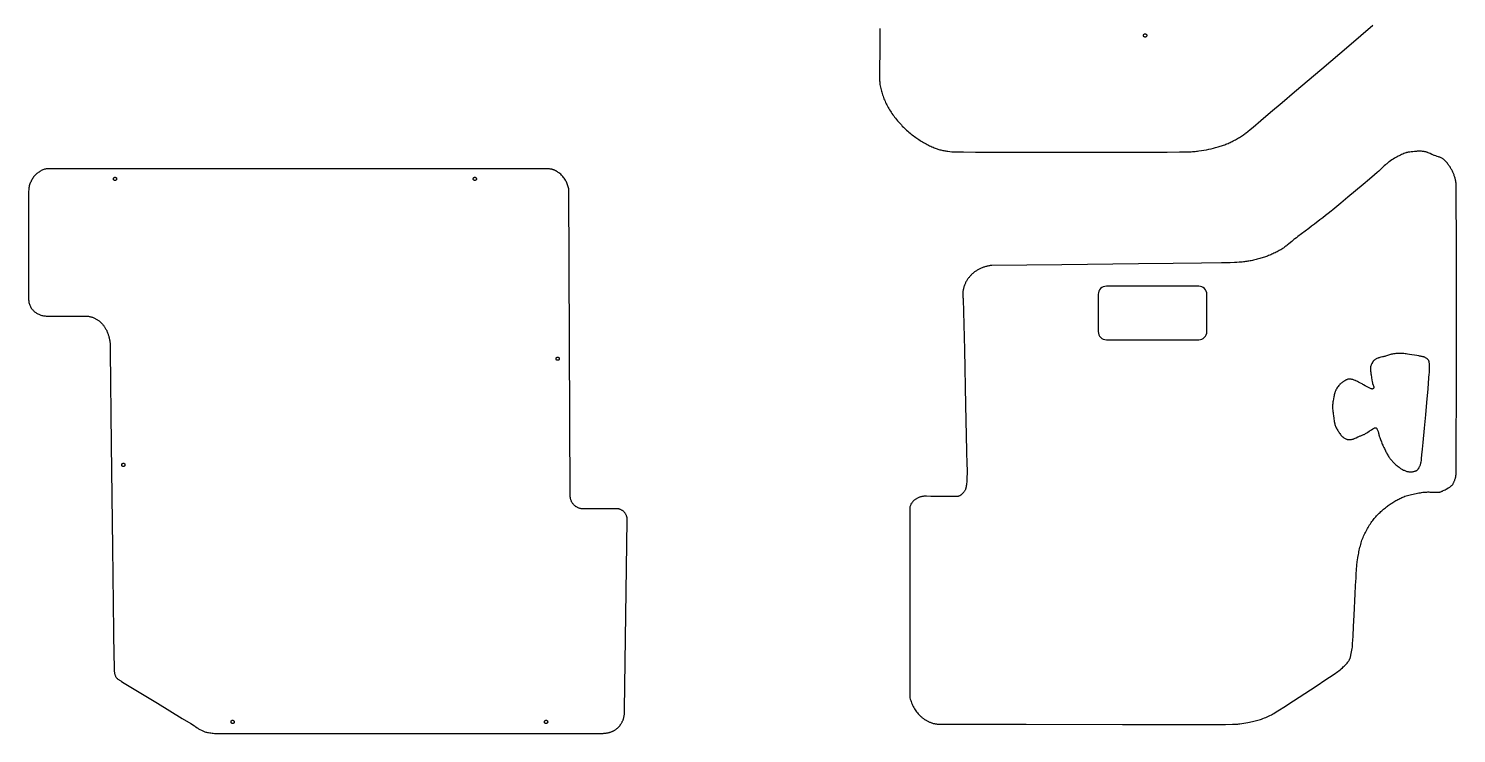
# Model space of a CAD drawing. Extents: x 346 to 6958, y 181 to 6446.
# Drawn here: x 2608 to 4362, y 181 to 1046 of the extents above; entities that cross this region are included whole.
import ezdxf

# ---------------------------------------------------------------- set-up
doc = ezdxf.new("R2010")
doc.units = 0
doc.layers.add('Default Layer', color=1, linetype='CONTINUOUS')

msp = doc.modelspace()

# ---------------------------------------------------------------- linework, layer by layer
at = {"layer": 'Default Layer'}
msp.add_lwpolyline([(3653.7, 1046.1), (3653.7, 1037), (3653.7, 1033.2), (3653.7, 1029.1), (3653.5, 1020.6), (3653.4, 1011.7), (3653.2, 1003), (3653.1, 998.9), (3653.1, 994.9), (3653.1, 991.1), (3653.1, 987.6), (3653.2, 984.5), (3653.3, 983), (3653.3, 981.7), (3653.4, 980.4), (3653.5, 979.3), (3653.6, 978.3), (3653.7, 977.4), (3654, 975.8), (3654.3, 974.1), (3654.7, 972.5), (3655.1, 970.9), (3655.5, 969.3), (3656, 967.7), (3656.4, 966.1), (3657, 964.5), (3657.5, 962.9), (3658.1, 961.4), (3658.7, 959.8), (3659.3, 958.3), (3660, 956.7), (3660.7, 955.2), (3661.4, 953.7), (3662.1, 952.2), (3662.9, 950.7), (3663.7, 949.2), (3664.6, 947.7), (3665.5, 946.2), (3666.5, 944.7), (3667.5, 943.2), (3668.5, 941.7), (3669.6, 940.2), (3670.7, 938.7), (3671.8, 937.2), (3672.9, 935.8), (3674.1, 934.4), (3675.2, 932.9), (3676.4, 931.6), (3677.6, 930.2), (3678.8, 928.9), (3680, 927.6), (3681.2, 926.3), (3682.5, 925), (3683.8, 923.7), (3685.2, 922.5), (3686.5, 921.2), (3687.9, 920), (3689.3, 918.8), (3690.7, 917.7), (3692.1, 916.5), (3693.5, 915.4), (3694.9, 914.4), (3696.2, 913.3), (3697.6, 912.3), (3698.9, 911.4), (3700.3, 910.5), (3701.6, 909.6), (3703, 908.7), (3704.4, 907.8), (3705.8, 907), (3707.3, 906.1), (3708.8, 905.3), (3710.3, 904.5), (3711.7, 903.7), (3713.2, 902.9), (3714.7, 902.2), (3716.1, 901.5), (3717.5, 900.9), (3718.9, 900.3), (3720.2, 899.7), (3721.4, 899.2), (3722.6, 898.8), (3723.8, 898.4), (3725, 898), (3726.2, 897.6), (3727.4, 897.3), (3728.6, 897), (3729.8, 896.7), (3731, 896.4), (3732.2, 896.2), (3733.4, 895.9), (3734.6, 895.7), (3735.8, 895.5), (3737.1, 895.3), (3739.5, 895), (3742, 894.7), (3742.5, 894.7), (3743.4, 894.7), (3746.3, 894.6), (3750.6, 894.6), (3756.2, 894.5), (3770.9, 894.4), (3789.6, 894.4), (3811.5, 894.3), (3835.8, 894.3), (3861.7, 894.3), (3888.4, 894.2), (3915.2, 894.3), (3941.2, 894.3), (3965.6, 894.3), (3987.6, 894.4), (4006.5, 894.4), (4021.4, 894.5), (4027.1, 894.6), (4031.5, 894.6), (4034.5, 894.7), (4035.5, 894.7), (4036.1, 894.7), (4037.6, 894.9), (4039.2, 895), (4040.7, 895.2), (4042.3, 895.3), (4043.8, 895.5), (4045.4, 895.7), (4048.5, 896.2), (4051.5, 896.7), (4054.6, 897.3), (4057.5, 897.9), (4060.4, 898.5), (4063.2, 899.2), (4066, 899.9), (4068.9, 900.7), (4070.3, 901.1), (4071.6, 901.5), (4073, 902), (4074.4, 902.4), (4075.8, 902.9), (4077.2, 903.4), (4078.5, 903.9), (4079.9, 904.5), (4081.2, 905), (4082.5, 905.6), (4083.8, 906.2), (4085.1, 906.8), (4086.4, 907.4), (4087.7, 908.1), (4089, 908.8), (4090.2, 909.5), (4091.5, 910.2), (4092.7, 910.9), (4093.9, 911.7), (4095.2, 912.4), (4096.4, 913.2), (4097.6, 914), (4100, 915.6), (4102.3, 917.2), (4102.8, 917.6), (4103.4, 918.1), (4105.4, 919.7), (4108.3, 922.1), (4112, 925.1), (4121.5, 933.1), (4133.5, 943.3), (4147.5, 955.1), (4162.9, 968.2), (4196.3, 996.5), (4229.7, 1024.9), (4259.1, 1050)], dxfattribs=at)
for points in [[(3977.4, 1037.5), (3977.4, 1037.7), (3977.4, 1037.9), (3977.5, 1038.1), (3977.5, 1038.2), (3977.6, 1038.4), (3977.7, 1038.6), (3977.8, 1038.7), (3978, 1038.9), (3978.1, 1039), (3978.3, 1039.1), (3978.4, 1039.2), (3978.6, 1039.3), (3978.8, 1039.4), (3979, 1039.4), (3979.2, 1039.4), (3979.4, 1039.5), (3979.6, 1039.4), (3979.8, 1039.4), (3980, 1039.4), (3980.2, 1039.3), (3980.3, 1039.2), (3980.5, 1039.1), (3980.7, 1039), (3980.8, 1038.9), (3980.9, 1038.7), (3981, 1038.6), (3981.1, 1038.4), (3981.2, 1038.2), (3981.3, 1038.1), (3981.3, 1037.9), (3981.4, 1037.7), (3981.4, 1037.5), (3981.4, 1037.3), (3981.3, 1037.1), (3981.3, 1036.9), (3981.2, 1036.7), (3981.1, 1036.5), (3981, 1036.3), (3980.9, 1036.2), (3980.8, 1036), (3980.7, 1035.9), (3980.5, 1035.8), (3980.3, 1035.7), (3980.2, 1035.6), (3980, 1035.5), (3979.8, 1035.5), (3979.6, 1035.5), (3979.4, 1035.5), (3979.2, 1035.5), (3979, 1035.5), (3978.8, 1035.5), (3978.6, 1035.6), (3978.4, 1035.7), (3978.3, 1035.8), (3978.1, 1035.9), (3978, 1036), (3977.8, 1036.2), (3977.7, 1036.3), (3977.6, 1036.5), (3977.5, 1036.7), (3977.5, 1036.9), (3977.4, 1037.1), (3977.4, 1037.3), (3977.4, 1037.5)], [(3690.6, 459.2), (3690.6, 224.5), (3691, 222.9), (3691.5, 221.4), (3692, 219.9), (3692.6, 218.4), (3693.2, 216.9), (3693.9, 215.5), (3694.6, 214), (3695.3, 212.6), (3696.1, 211.3), (3697, 209.9), (3697.9, 208.6), (3698.8, 207.3), (3699.8, 206.1), (3700.8, 204.9), (3701.9, 203.8), (3703, 202.6), (3703.5, 202.1), (3704.1, 201.6), (3704.7, 201.1), (3705.3, 200.6), (3705.9, 200.1), (3706.5, 199.6), (3707.2, 199.1), (3707.8, 198.7), (3708.4, 198.2), (3709.1, 197.8), (3709.7, 197.4), (3710.4, 197), (3711.1, 196.6), (3711.8, 196.2), (3712.5, 195.9), (3713.2, 195.5), (3713.9, 195.2), (3714.6, 194.9), (3715.4, 194.6), (3716.1, 194.3), (3716.9, 194), (3717.6, 193.8), (3718.4, 193.5), (3719.1, 193.3), (3719.9, 193.1), (3720.7, 192.9), (3721.5, 192.8), (3722.3, 192.6), (3723.1, 192.5), (3723.9, 192.4), (3724.8, 192.3), (3725.6, 192.2), (3725.6, 192.2), (3776, 192.2), (3833.1, 192.1), (3951.4, 192), (4004.5, 192), (4048.1, 192), (4065, 192), (4078.1, 192), (4086.8, 192.1), (4089.4, 192.1), (4090.6, 192.2), (4091.8, 192.3), (4093.1, 192.4), (4094.3, 192.6), (4095.6, 192.7), (4098.2, 193.1), (4100.7, 193.5), (4103.2, 193.9), (4105.5, 194.3), (4107.6, 194.8), (4109.4, 195.1), (4111.1, 195.5), (4112.7, 195.9), (4114.4, 196.3), (4116, 196.7), (4117.7, 197.1), (4119.3, 197.6), (4120.9, 198.1), (4122.5, 198.6), (4124.1, 199.2), (4125.8, 199.9), (4127.5, 200.5), (4129.2, 201.3), (4131, 202), (4132.7, 202.8), (4134.4, 203.7), (4136, 204.5), (4136.6, 204.9), (4137.6, 205.4), (4140.5, 207.3), (4144.5, 209.9), (4149.6, 213.1), (4161.8, 221.1), (4175.6, 230), (4189.3, 239), (4201.4, 247), (4210.3, 252.9), (4213.2, 254.8), (4214.6, 255.8), (4216, 256.8), (4217.4, 257.9), (4218.8, 259.1), (4220.2, 260.2), (4221.6, 261.4), (4222.8, 262.5), (4223.9, 263.5), (4224.4, 264), (4224.9, 264.5), (4225.7, 265.4), (4226.6, 266.3), (4227.4, 267.2), (4228.2, 268.2), (4228.9, 269.2), (4229.3, 269.7), (4229.6, 270.2), (4229.9, 270.8), (4230.2, 271.3), (4230.5, 271.9), (4230.8, 272.4), (4231, 273), (4231.3, 273.7), (4231.5, 274.5), (4231.7, 275.3), (4232, 276.1), (4232.2, 277), (4232.6, 278.9), (4233, 281), (4233.3, 283), (4233.6, 285), (4233.9, 286.9), (4234, 287.5), (4234, 288.5), (4234.2, 291.4), (4234.5, 295.4), (4234.8, 300.4), (4235.4, 312.3), (4236.1, 325.9), (4237.4, 352.1), (4237.9, 362), (4238.2, 367.7), (4238.4, 371), (4238.6, 374.2), (4238.7, 377.4), (4238.9, 380.7), (4239.1, 383.9), (4239.2, 385.5), (4239.4, 387.2), (4239.5, 388.8), (4239.7, 390.4), (4239.9, 392), (4240.2, 393.6), (4240.7, 396.9), (4241.3, 400.4), (4241.7, 402.1), (4242, 403.9), (4242.4, 405.7), (4242.8, 407.5), (4243.2, 409.3), (4243.7, 411.1), (4244.1, 412.9), (4244.6, 414.7), (4245.2, 416.4), (4245.7, 418.1), (4246.3, 419.7), (4247, 421.3), (4247.6, 422.9), (4248.3, 424.5), (4249.1, 426.1), (4249.9, 427.6), (4250.7, 429.2), (4251.5, 430.8), (4252.4, 432.3), (4253.3, 433.8), (4254.2, 435.3), (4255.1, 436.8), (4256, 438.2), (4257, 439.6), (4257.9, 440.9), (4258.9, 442.2), (4259.8, 443.5), (4260.7, 444.6), (4261.7, 445.8), (4262.6, 446.9), (4263.6, 448), (4264.7, 449.1), (4265.7, 450.1), (4266.8, 451.2), (4267.9, 452.2), (4269, 453.2), (4270.1, 454.2), (4271.2, 455.2), (4272.3, 456.1), (4273.5, 457), (4274.6, 457.9), (4275.7, 458.8), (4276.9, 459.7), (4278, 460.5), (4280.2, 462.1), (4281.4, 462.9), (4282.5, 463.7), (4283.7, 464.4), (4284.8, 465.2), (4286, 465.9), (4287.2, 466.6), (4288.4, 467.3), (4289.6, 468), (4290.8, 468.6), (4292.1, 469.2), (4293.3, 469.8), (4294.6, 470.4), (4295.8, 470.9), (4297.1, 471.4), (4298.5, 471.9), (4299.9, 472.4), (4301.5, 472.9), (4303.2, 473.3), (4305, 473.8), (4306.7, 474.2), (4308.6, 474.6), (4310.4, 475), (4312.2, 475.4), (4314, 475.7), (4315.7, 476), (4317.4, 476.3), (4319, 476.6), (4320.5, 476.8), (4321.8, 477), (4323, 477.1), (4324.1, 477.2), (4325.3, 477.2), (4326.5, 477.3), (4327.8, 477.3), (4329, 477.2), (4330.3, 477.2), (4332.8, 477.1), (4335.2, 477), (4336.3, 476.9), (4337.4, 476.9), (4338.3, 476.9), (4339.2, 476.9), (4340, 477), (4340.4, 477), (4340.7, 477.1), (4341.3, 477.2), (4341.9, 477.4), (4342.5, 477.6), (4343.2, 477.8), (4343.8, 478.1), (4344.4, 478.3), (4345.6, 478.9), (4346.7, 479.4), (4347.9, 480), (4348.9, 480.6), (4349.9, 481.2), (4351.7, 482.2), (4352.7, 482.8), (4353.6, 483.3), (4354, 483.6), (4354.5, 484), (4354.9, 484.3), (4355.3, 484.6), (4355.7, 485), (4356.1, 485.3), (4356.5, 485.7), (4356.8, 486.1), (4357.1, 486.6), (4357.5, 487.1), (4357.8, 487.7), (4358.1, 488.3), (4358.4, 488.9), (4358.7, 489.6), (4359, 490.3), (4359.3, 491), (4359.6, 491.8), (4359.9, 492.5), (4360.1, 493.3), (4360.4, 494.1), (4360.6, 494.9), (4360.8, 495.6), (4361, 496.4), (4361.1, 497.1), (4361.1, 497.5), (4361.2, 498.5), (4361.2, 501.7), (4361.3, 506.8), (4361.3, 513.5), (4361.5, 531.4), (4361.5, 554.4), (4361.6, 581.4), (4361.7, 611.6), (4361.7, 643.8), (4361.7, 677), (4361.7, 710.2), (4361.7, 742.4), (4361.6, 772.6), (4361.6, 799.8), (4361.5, 822.9), (4361.4, 841), (4361.3, 847.8), (4361.3, 852.9), (4361.2, 856.3), (4361.1, 857.3), (4361.1, 857.8), (4360.9, 858.7), (4360.7, 859.7), (4360.5, 860.7), (4360.3, 861.6), (4360, 862.5), (4359.7, 863.5), (4359.4, 864.4), (4359.1, 865.3), (4358.8, 866.3), (4358.4, 867.2), (4358, 868.1), (4357.6, 869), (4357.2, 869.9), (4356.8, 870.8), (4356.3, 871.6), (4355.9, 872.5), (4355.4, 873.4), (4354.9, 874.3), (4354.3, 875.2), (4353.8, 876.1), (4353.1, 877), (4352.5, 877.9), (4351.9, 878.8), (4351.2, 879.7), (4350.6, 880.6), (4349.9, 881.5), (4349.2, 882.3), (4348.5, 883), (4347.8, 883.8), (4347.2, 884.4), (4346.5, 885), (4345.8, 885.6), (4345.2, 886), (4344.4, 886.5), (4343.7, 886.9), (4342.9, 887.3), (4342.1, 887.6), (4341.2, 888), (4340.4, 888.3), (4339.6, 888.5), (4337.9, 889.1), (4336.3, 889.6), (4334.9, 890), (4334.3, 890.2), (4333.7, 890.5), (4332.6, 891), (4331.5, 891.5), (4329.3, 892.5), (4328.2, 893), (4327.1, 893.5), (4326.1, 893.9), (4325.6, 894.1), (4325.1, 894.2), (4324.1, 894.5), (4323, 894.7), (4322, 894.9), (4321, 895.1), (4320, 895.2), (4318.9, 895.3), (4317.9, 895.4), (4316.9, 895.4), (4315.8, 895.5), (4314.7, 895.4), (4313.6, 895.3), (4312.5, 895.2), (4310.3, 895), (4308.2, 894.7), (4307.2, 894.6), (4306.3, 894.6), (4304.3, 894.4), (4303.4, 894.3), (4302.4, 894.2), (4301.4, 894), (4301, 893.9), (4300.5, 893.8), (4300, 893.6), (4299.5, 893.4), (4298.3, 893), (4297, 892.5), (4295.7, 891.9), (4294.3, 891.3), (4292.9, 890.6), (4291.5, 889.9), (4290.2, 889.3), (4288.9, 888.6), (4287.4, 887.7), (4285.8, 886.8), (4284.2, 885.8), (4282.5, 884.7), (4280.8, 883.6), (4279.2, 882.5), (4278.4, 881.9), (4277.6, 881.3), (4276.9, 880.7), (4276.1, 880.1), (4275.3, 879.4), (4274.5, 878.7), (4272.9, 877.3), (4271.3, 875.7), (4267.9, 872.5), (4266.2, 870.9), (4264.5, 869.4), (4261.2, 866.5), (4255.1, 861.3), (4247, 854.5), (4237.8, 846.8), (4228.4, 839), (4219.7, 831.7), (4212.5, 825.7), (4209.8, 823.4), (4207.7, 821.7), (4204.3, 819), (4200.9, 816.4), (4197.5, 813.8), (4194.1, 811.1), (4187.2, 805.9), (4183.8, 803.3), (4180.4, 800.7), (4176, 797.4), (4171.5, 794.1), (4167.1, 790.9), (4165.1, 789.3), (4163.1, 787.8), (4162.2, 787.1), (4161.3, 786.3), (4159.4, 784.8), (4155.8, 781.7), (4154, 780.2), (4153, 779.4), (4152.1, 778.7), (4151.1, 778), (4150.2, 777.3), (4149.2, 776.6), (4148.2, 775.9), (4147.2, 775.3), (4146.1, 774.6), (4145, 774), (4143.8, 773.4), (4142.6, 772.7), (4141.4, 772.1), (4140.2, 771.4), (4138.9, 770.8), (4137.6, 770.2), (4136.3, 769.6), (4135, 769), (4133.7, 768.4), (4132.4, 767.9), (4131.1, 767.4), (4129.8, 766.8), (4128.5, 766.4), (4127.2, 765.9), (4125.9, 765.4), (4124.5, 765), (4123.1, 764.5), (4121.6, 764.1), (4120.1, 763.6), (4118.6, 763.2), (4117.1, 762.8), (4115.6, 762.4), (4114.1, 762.1), (4112.6, 761.7), (4111.1, 761.4), (4109.7, 761.1), (4108.2, 760.8), (4106.8, 760.5), (4105.5, 760.3), (4104.1, 760.1), (4102.8, 759.9), (4101.4, 759.7), (4100.1, 759.5), (4098.7, 759.4), (4097.4, 759.3), (4094.7, 759.1), (4091.9, 759), (4089.2, 758.8), (4083.8, 758.6), (4080.4, 758.5), (4073.1, 758.4), (4048.7, 758.1), (4013.7, 757.7), (3971.3, 757.2), (3877, 756.1), (3791.1, 755.1), (3790.2, 755.1), (3789.2, 755), (3788.3, 754.9), (3787.4, 754.7), (3786.4, 754.5), (3785.5, 754.3), (3784.5, 754.1), (3783.6, 753.9), (3782.7, 753.6), (3781.8, 753.3), (3780.9, 753), (3780, 752.7), (3779.1, 752.4), (3778.2, 752), (3777.3, 751.6), (3776.5, 751.2), (3775.6, 750.8), (3774.8, 750.3), (3773.9, 749.8), (3773.1, 749.3), (3772.3, 748.8), (3771.5, 748.3), (3770.7, 747.8), (3770, 747.2), (3769.2, 746.6), (3768.5, 746), (3767.7, 745.4), (3767, 744.8), (3766.3, 744.1), (3765.7, 743.4), (3765, 742.8), (3764.4, 742.1), (3763.7, 741.4), (3763.1, 740.6), (3762.5, 739.9), (3762, 739.1), (3761.4, 738.4), (3760.9, 737.6), (3760.4, 736.8), (3759.9, 736), (3759.4, 735.2), (3759, 734.3), (3758.6, 733.5), (3758.2, 732.6), (3757.8, 731.8), (3757.5, 730.9), (3757.2, 730), (3756.9, 729.1), (3756.6, 728.2), (3756.4, 727.3), (3756.2, 726.4), (3756, 725.4), (3755.8, 724.5), (3755.7, 723.5), (3755.6, 722.6), (3755.5, 721.6), (3755.5, 720.6), (3755.5, 719.7), (3755.5, 718.7), (3755.5, 717.7), (3755.6, 716.7), (3755.7, 715.7), (3755.9, 714.7), (3756.1, 713.7), (3756.1, 713.7), (3757.4, 651.7), (3759, 583.7), (3760.2, 527.9), (3760.6, 510.4), (3760.7, 505.3), (3760.7, 503), (3760.7, 499.5), (3760.6, 495.8), (3760.6, 494), (3760.5, 492.4), (3760.5, 490.9), (3760.4, 489.7), (3760.1, 487.3), (3759.9, 486), (3759.8, 484.7), (3759.6, 483.6), (3759.4, 482.5), (3759.2, 481.5), (3759, 481.1), (3758.9, 480.8), (3758.7, 480.1), (3758.4, 479.5), (3758.1, 478.9), (3757.7, 478.3), (3757.3, 477.7), (3756.9, 477.1), (3756.5, 476.6), (3756, 476.1), (3755.5, 475.6), (3754.9, 475), (3754.2, 474.4), (3753.4, 473.8), (3753, 473.5), (3752.6, 473.2), (3752.2, 472.9), (3751.7, 472.6), (3751.3, 472.4), (3750.8, 472.2), (3750.4, 472), (3750, 471.9), (3749.7, 471.8), (3749.3, 471.7), (3748.8, 471.7), (3748.1, 471.7), (3746.6, 471.6), (3744.7, 471.6), (3742.5, 471.5), (3740, 471.5), (3734.4, 471.6), (3722.1, 471.8), (3716.2, 471.8), (3710.8, 471.9), (3710, 471.9), (3709.2, 471.9), (3708.4, 471.9), (3707.6, 471.9), (3706.8, 471.8), (3706.1, 471.7), (3705.3, 471.5), (3704.5, 471.4), (3703.7, 471.2), (3702.9, 470.9), (3702.1, 470.7), (3701.4, 470.4), (3700.6, 470.1), (3699.9, 469.7), (3699.2, 469.4), (3698.5, 469), (3697.8, 468.5), (3697.1, 468.1), (3696.5, 467.6), (3695.9, 467.1), (3695.3, 466.6), (3694.7, 466), (3694.1, 465.5), (3693.6, 464.9), (3693.1, 464.2), (3692.7, 463.6), (3692.2, 462.9), (3691.8, 462.2), (3691.5, 461.5), (3691.1, 460.8), (3690.9, 460), (3690.6, 459.2)], [(2708.4, 650.2), (2709.8, 535.5), (2711.3, 408.9), (2712.6, 306), (2713, 274.6), (2713.1, 265.8), (2713.2, 262.4), (2713.3, 260.3), (2713.4, 258.1), (2713.5, 257), (2713.6, 256), (2713.7, 255.1), (2713.8, 254.7), (2713.9, 254.3), (2714.1, 253.6), (2714.3, 252.9), (2714.5, 252.3), (2714.8, 251.6), (2715.1, 250.9), (2715.5, 250.3), (2715.9, 249.7), (2716.3, 249.1), (2716.5, 248.9), (2716.8, 248.6), (2717, 248.3), (2717.3, 248.1), (2717.9, 247.6), (2718.6, 247.1), (2719.3, 246.7), (2719.9, 246.3), (2721.3, 245.4), (2722.5, 244.6), (2725.6, 242.7), (2735.8, 236.5), (2766.4, 217.9), (2797, 199.3), (2807.4, 192.9), (2811.9, 190.2), (2812.7, 189.6), (2813.6, 189.1), (2815.3, 187.9), (2816.2, 187.3), (2817, 186.7), (2817.8, 186.2), (2818.7, 185.7), (2820.4, 184.8), (2821.2, 184.4), (2822.1, 184), (2823, 183.6), (2823.9, 183.2), (2824.8, 182.9), (2825.7, 182.6), (2826.7, 182.3), (2827.9, 182.1), (2829.2, 181.9), (2830.6, 181.7), (2832.1, 181.5), (2833.5, 181.3), (2835, 181.2), (2836.4, 181), (2837.6, 181), (2840.6, 181), (2851.3, 181), (2889.9, 180.9), (2946.6, 180.9), (3016.1, 180.9), (3171.3, 181), (3246.2, 181), (3312, 181), (3312.9, 181), (3313.7, 181), (3314.5, 181.1), (3315.4, 181.1), (3316.2, 181.2), (3317, 181.2), (3317.7, 181.4), (3318.5, 181.5), (3319.3, 181.6), (3320, 181.8), (3320.8, 181.9), (3321.5, 182.1), (3322.2, 182.3), (3322.9, 182.6), (3323.6, 182.8), (3324.3, 183.1), (3324.9, 183.3), (3325.6, 183.6), (3326.2, 183.9), (3326.8, 184.2), (3327.4, 184.6), (3328, 184.9), (3328.6, 185.3), (3329.2, 185.7), (3329.7, 186.1), (3330.3, 186.5), (3330.8, 186.9), (3331.3, 187.3), (3331.8, 187.8), (3332.3, 188.2), (3332.8, 188.7), (3333.2, 189.2), (3333.7, 189.7), (3334.1, 190.2), (3334.5, 190.8), (3334.9, 191.3), (3335.3, 191.8), (3335.7, 192.4), (3336, 193), (3336.4, 193.6), (3336.7, 194.2), (3337, 194.8), (3337.3, 195.4), (3337.6, 196), (3337.9, 196.6), (3338.2, 197.3), (3338.4, 197.9), (3338.6, 198.6), (3338.8, 199.3), (3339, 200), (3339.2, 200.7), (3339.4, 201.4), (3339.5, 202.1), (3339.7, 202.8), (3339.8, 203.5), (3339.9, 204.2), (3340, 205), (3340.1, 205.7), (3340.1, 206.5), (3340.2, 207.2), (3340.2, 208), (3340.2, 208.8), (3340.2, 209.5), (3340.2, 210.3), (3340.2, 210.3), (3343.3, 442.1), (3343.4, 442.7), (3343.4, 443.3), (3343.4, 444), (3343.3, 444.6), (3343.2, 445.3), (3343.1, 445.9), (3342.9, 446.5), (3342.8, 447.1), (3342.6, 447.7), (3342.3, 448.3), (3342.1, 448.9), (3341.8, 449.5), (3341.5, 450), (3341.1, 450.6), (3340.7, 451.1), (3340.4, 451.6), (3339.9, 452.1), (3339.5, 452.6), (3339.1, 453.1), (3338.6, 453.5), (3338.1, 453.9), (3337.6, 454.3), (3337, 454.6), (3336.5, 455), (3335.9, 455.3), (3335.3, 455.6), (3334.8, 455.8), (3334.1, 456.1), (3333.5, 456.2), (3332.9, 456.4), (3332.2, 456.5), (3331.6, 456.6), (3287.5, 456.6), (3286.7, 456.7), (3286, 456.8), (3285.2, 457), (3284.5, 457.2), (3283.8, 457.5), (3283.1, 457.7), (3282.4, 458), (3281.8, 458.4), (3281.1, 458.8), (3280.5, 459.2), (3279.9, 459.6), (3279.3, 460.1), (3278.7, 460.6), (3278.2, 461.1), (3277.7, 461.6), (3277.2, 462.2), (3276.7, 462.8), (3276.3, 463.4), (3275.9, 464), (3275.5, 464.6), (3275.1, 465.3), (3274.8, 466), (3274.5, 466.7), (3274.3, 467.4), (3274, 468.1), (3273.9, 468.8), (3273.7, 469.5), (3273.6, 470.3), (3273.5, 471), (3273.5, 471.8), (3273.5, 472.5), (3273.5, 473.3), (3271.5, 849.2), (3271.2, 850.4), (3270.9, 851.7), (3270.6, 852.9), (3270.2, 854.1), (3269.7, 855.3), (3269.2, 856.5), (3268.6, 857.7), (3268, 858.8), (3267.4, 860), (3266.7, 861.1), (3266, 862.2), (3265.2, 863.2), (3264.4, 864.2), (3263.5, 865.2), (3262.6, 866.2), (3261.7, 867.1), (3260.7, 867.9), (3259.7, 868.7), (3259.2, 869.1), (3258.7, 869.5), (3258.2, 869.9), (3257.6, 870.2), (3257.1, 870.5), (3256.5, 870.9), (3256, 871.2), (3255.4, 871.5), (3254.8, 871.7), (3254.3, 872), (3253.7, 872.2), (3253.1, 872.5), (3252.5, 872.7), (3251.9, 872.9), (3251.2, 873.1), (3250.6, 873.2), (3250, 873.4), (3249.4, 873.5), (3248.7, 873.6), (3248.1, 873.7), (3247.4, 873.8), (3246.8, 873.8), (3246.1, 873.8), (3245.5, 873.8), (3244.8, 873.8), (3244.1, 873.8), (3243.4, 873.7), (3242.8, 873.7), (2935.1, 873.7), (2629.9, 873.7), (2628.9, 873.4), (2627.9, 873.2), (2626.8, 872.8), (2625.8, 872.5), (2624.8, 872), (2623.8, 871.6), (2622.8, 871.1), (2621.9, 870.5), (2621, 869.9), (2620, 869.3), (2619.2, 868.6), (2618.3, 867.9), (2617.5, 867.2), (2616.6, 866.4), (2615.9, 865.5), (2615.1, 864.7), (2614.4, 863.8), (2613.7, 862.8), (2613, 861.9), (2612.4, 860.8), (2611.8, 859.8), (2611.3, 858.7), (2610.8, 857.6), (2610.3, 856.5), (2609.9, 855.4), (2609.5, 854.2), (2609.1, 853), (2608.8, 851.7), (2608.6, 850.5), (2608.4, 849.2), (2608.3, 847.9), (2608.2, 846.5), (2608.2, 713.2), (2608.3, 712), (2608.5, 710.8), (2608.7, 709.7), (2609, 708.6), (2609.3, 707.6), (2609.7, 706.6), (2610.1, 705.6), (2610.5, 704.7), (2611, 703.8), (2611.5, 702.9), (2612.1, 702.1), (2612.7, 701.3), (2613.4, 700.6), (2614.1, 699.8), (2614.8, 699.2), (2615.5, 698.5), (2616.3, 697.9), (2617.1, 697.3), (2617.9, 696.8), (2618.8, 696.3), (2619.7, 695.8), (2620.6, 695.4), (2621.5, 695), (2622.4, 694.6), (2623.4, 694.3), (2624.4, 694), (2625.4, 693.7), (2626.4, 693.5), (2627.5, 693.3), (2628.5, 693.2), (2629.6, 693.1), (2630.6, 693), (2680, 693), (2680.9, 692.9), (2681.7, 692.8), (2682.6, 692.7), (2683.5, 692.5), (2684.3, 692.3), (2685.1, 692.1), (2685.9, 691.8), (2686.7, 691.6), (2687.5, 691.3), (2688.3, 691), (2689, 690.6), (2689.8, 690.3), (2690.5, 689.9), (2691.3, 689.5), (2692, 689.1), (2692.7, 688.6), (2693.3, 688.2), (2694, 687.7), (2694.7, 687.2), (2695.3, 686.7), (2695.9, 686.1), (2696.6, 685.6), (2697.2, 685), (2697.8, 684.4), (2698.3, 683.8), (2698.9, 683.1), (2699.4, 682.5), (2700, 681.8), (2700.5, 681.2), (2701, 680.5), (2701.5, 679.7), (2701.9, 679), (2702.4, 678.3), (2702.8, 677.5), (2703.3, 676.8), (2703.7, 676), (2704.1, 675.2), (2704.4, 674.4), (2704.8, 673.6), (2705.1, 672.7), (2705.5, 671.9), (2705.8, 671), (2706.1, 670.2), (2706.4, 669.3), (2706.6, 668.4), (2706.9, 667.5), (2707.1, 666.6), (2707.3, 665.7), (2707.5, 664.8), (2707.7, 663.9), (2707.9, 662.9), (2708, 662), (2708.1, 661), (2708.2, 660.1), (2708.3, 659.1), (2708.4, 658.1), (2708.5, 657.2), (2708.5, 656.2), (2708.5, 655.2), (2708.5, 654.2), (2708.5, 653.2), (2708.5, 652.2), (2708.4, 651.3), (2708.4, 650.3), (2708.4, 650.2)], [(2712.3, 861.5), (2712.4, 861.7), (2712.4, 861.9), (2712.4, 862.1), (2712.5, 862.2), (2712.6, 862.4), (2712.7, 862.6), (2712.8, 862.7), (2712.9, 862.9), (2713.1, 863), (2713.2, 863.1), (2713.4, 863.2), (2713.6, 863.3), (2713.7, 863.4), (2713.9, 863.4), (2714.1, 863.5), (2714.3, 863.5), (2714.5, 863.5), (2714.7, 863.4), (2714.9, 863.4), (2715.1, 863.3), (2715.3, 863.2), (2715.5, 863.1), (2715.6, 863), (2715.8, 862.9), (2715.9, 862.7), (2716, 862.6), (2716.1, 862.4), (2716.2, 862.2), (2716.2, 862.1), (2716.3, 861.9), (2716.3, 861.7), (2716.3, 861.5), (2716.3, 861.3), (2716.3, 861.1), (2716.2, 860.9), (2716.2, 860.7), (2716.1, 860.5), (2716, 860.3), (2715.9, 860.2), (2715.8, 860.1), (2715.6, 859.9), (2715.5, 859.8), (2715.3, 859.7), (2715.1, 859.6), (2714.9, 859.6), (2714.7, 859.5), (2714.5, 859.5), (2714.3, 859.5), (2714.1, 859.5), (2713.9, 859.5), (2713.7, 859.6), (2713.6, 859.6), (2713.4, 859.7), (2713.2, 859.8), (2713.1, 859.9), (2712.9, 860.1), (2712.8, 860.2), (2712.7, 860.3), (2712.6, 860.5), (2712.5, 860.7), (2712.4, 860.9), (2712.4, 861.1), (2712.4, 861.3), (2712.3, 861.5)], [(3154.2, 861.5), (3154.2, 861.7), (3154.2, 861.9), (3154.3, 862.1), (3154.4, 862.2), (3154.4, 862.4), (3154.5, 862.6), (3154.7, 862.7), (3154.8, 862.9), (3154.9, 863), (3155.1, 863.1), (3155.3, 863.2), (3155.4, 863.3), (3155.6, 863.4), (3155.8, 863.4), (3156, 863.5), (3156.2, 863.5), (3156.4, 863.5), (3156.6, 863.4), (3156.8, 863.4), (3157, 863.3), (3157.2, 863.2), (3157.3, 863.1), (3157.5, 863), (3157.6, 862.9), (3157.8, 862.7), (3157.9, 862.6), (3158, 862.4), (3158, 862.2), (3158.1, 862.1), (3158.2, 861.9), (3158.2, 861.7), (3158.2, 861.5), (3158.2, 861.3), (3158.2, 861.1), (3158.1, 860.9), (3158, 860.7), (3158, 860.5), (3157.9, 860.3), (3157.8, 860.2), (3157.6, 860.1), (3157.5, 859.9), (3157.3, 859.8), (3157.2, 859.7), (3157, 859.6), (3156.8, 859.6), (3156.6, 859.5), (3156.4, 859.5), (3156.2, 859.5), (3156, 859.5), (3155.8, 859.5), (3155.6, 859.6), (3155.4, 859.6), (3155.3, 859.7), (3155.1, 859.8), (3154.9, 859.9), (3154.8, 860.1), (3154.7, 860.2), (3154.5, 860.3), (3154.4, 860.5), (3154.4, 860.7), (3154.3, 860.9), (3154.2, 861.1), (3154.2, 861.3), (3154.2, 861.5)], [(3256, 640.8), (3256, 641), (3256, 641.2), (3256, 641.4), (3256.1, 641.6), (3256.2, 641.7), (3256.3, 641.9), (3256.4, 642.1), (3256.5, 642.2), (3256.7, 642.3), (3256.8, 642.4), (3257, 642.5), (3257.2, 642.6), (3257.4, 642.7), (3257.6, 642.7), (3257.8, 642.8), (3258, 642.8), (3258.2, 642.8), (3258.4, 642.7), (3258.6, 642.7), (3258.7, 642.6), (3258.9, 642.5), (3259.1, 642.4), (3259.2, 642.3), (3259.4, 642.2), (3259.5, 642.1), (3259.6, 641.9), (3259.7, 641.7), (3259.8, 641.6), (3259.9, 641.4), (3259.9, 641.2), (3259.9, 641), (3260, 640.8), (3259.9, 640.6), (3259.9, 640.4), (3259.9, 640.2), (3259.8, 640), (3259.7, 639.8), (3259.6, 639.7), (3259.5, 639.5), (3259.4, 639.4), (3259.2, 639.2), (3259.1, 639.1), (3258.9, 639), (3258.7, 638.9), (3258.6, 638.9), (3258.4, 638.8), (3258.2, 638.8), (3258, 638.8), (3257.8, 638.8), (3257.6, 638.8), (3257.4, 638.9), (3257.2, 638.9), (3257, 639), (3256.8, 639.1), (3256.7, 639.2), (3256.5, 639.4), (3256.4, 639.5), (3256.3, 639.7), (3256.2, 639.8), (3256.1, 640), (3256, 640.2), (3256, 640.4), (3256, 640.6), (3256, 640.8)], [(4222, 544.8), (4222.7, 544.3), (4223.4, 543.8), (4224.2, 543.3), (4225, 542.8), (4225.7, 542.5), (4226.5, 542.1), (4226.9, 542), (4227.3, 541.9), (4227.7, 541.7), (4228.1, 541.7), (4228.5, 541.6), (4228.9, 541.5), (4229.3, 541.5), (4229.7, 541.5), (4230.5, 541.5), (4231.3, 541.5), (4232.1, 541.6), (4232.9, 541.7), (4233.7, 541.9), (4234.5, 542), (4234.9, 542.2), (4235.4, 542.3), (4235.9, 542.5), (4236.4, 542.7), (4237.5, 543.2), (4238.6, 543.7), (4240.8, 544.8), (4241.9, 545.3), (4242.7, 545.7), (4243.5, 546), (4244.4, 546.3), (4246, 546.9), (4246.8, 547.2), (4247.6, 547.6), (4248.4, 547.9), (4249.2, 548.3), (4250, 548.8), (4250.8, 549.3), (4251.7, 549.9), (4252.7, 550.5), (4254.4, 551.8), (4255.2, 552.3), (4255.9, 552.8), (4257.4, 553.7), (4259.1, 554.7), (4259.8, 555.1), (4260.5, 555.5), (4261, 555.8), (4261.3, 555.9), (4261.8, 556), (4262.1, 556.1), (4262.3, 556.1), (4262.6, 556.1), (4262.8, 556.1), (4263, 556), (4263.2, 555.9), (4263.3, 555.8), (4263.5, 555.6), (4263.6, 555.5), (4263.8, 555.2), (4264.1, 554.6), (4264.4, 553.9), (4264.8, 553.2), (4265.1, 552.4), (4265.4, 551.6), (4265.6, 551), (4265.8, 550.3), (4266, 549.7), (4266.1, 549), (4266.3, 548.4), (4266.5, 547.1), (4266.7, 546.4), (4266.8, 545.8), (4267.1, 545), (4267.5, 544), (4268.4, 541.5), (4269.5, 538.6), (4270.1, 537.3), (4270.6, 536), (4271.2, 534.7), (4271.8, 533.4), (4272.5, 532), (4273.2, 530.5), (4274.5, 527.8), (4275.2, 526.6), (4275.8, 525.5), (4276.8, 523.5), (4277.4, 522.5), (4278, 521.5), (4278.6, 520.5), (4279.2, 519.6), (4279.8, 518.7), (4280.4, 517.8), (4281.1, 516.9), (4281.8, 516.1), (4282.6, 515.3), (4283.3, 514.5), (4284.1, 513.7), (4284.9, 512.9), (4286.5, 511.5), (4287.4, 510.7), (4288.3, 509.9), (4289.3, 509.1), (4290.3, 508.3), (4291.2, 507.5), (4292.2, 506.8), (4293.1, 506.1), (4294, 505.6), (4294.8, 505.1), (4295.6, 504.7), (4296.5, 504.2), (4297.4, 503.8), (4298.3, 503.4), (4299.2, 503.1), (4300, 502.8), (4300.8, 502.5), (4301.5, 502.4), (4302.3, 502.2), (4303.1, 502.1), (4303.8, 502), (4304.6, 502), (4305.4, 502), (4306.2, 502), (4307, 502), (4307.7, 502.1), (4308.6, 502.3), (4309.4, 502.4), (4310.3, 502.6), (4311.1, 502.9), (4311.5, 503), (4311.9, 503.2), (4312.2, 503.3), (4312.6, 503.5), (4312.9, 503.7), (4313.3, 504), (4313.6, 504.2), (4313.9, 504.4), (4314.2, 504.7), (4314.4, 505), (4314.7, 505.3), (4314.9, 505.6), (4315.4, 506.3), (4315.8, 507), (4316.1, 507.7), (4316.5, 508.4), (4316.8, 509.1), (4317.1, 509.8), (4317.4, 510.6), (4317.7, 511.5), (4317.9, 512.3), (4318.1, 513.2), (4318.3, 514.1), (4318.6, 515.9), (4318.7, 516.7), (4318.9, 518.2), (4319.4, 523), (4320, 529.7), (4320.8, 537.8), (4322.5, 555.6), (4324, 571.9), (4325.3, 587.1), (4326.8, 603.7), (4328, 617.4), (4328.4, 621.9), (4328.5, 623.4), (4328.6, 624.2), (4328.6, 626.1), (4328.6, 628), (4328.6, 629.9), (4328.5, 631.7), (4328.5, 632.5), (4328.5, 633.4), (4328.5, 634.2), (4328.5, 635.1), (4328.4, 635.9), (4328.4, 636.4), (4328.3, 636.8), (4328.2, 637.2), (4328.1, 637.5), (4328, 637.9), (4327.8, 638.3), (4327.6, 638.6), (4327.4, 638.9), (4327.2, 639.2), (4326.9, 639.5), (4326.7, 639.8), (4326.4, 640.1), (4326.1, 640.4), (4325.8, 640.6), (4325.2, 641.1), (4324.5, 641.6), (4323.8, 642), (4323.1, 642.3), (4322.7, 642.5), (4322.3, 642.7), (4321.9, 642.8), (4321.5, 643), (4320.5, 643.2), (4319.5, 643.4), (4318.5, 643.7), (4317.4, 643.8), (4316.4, 644), (4315.4, 644.2), (4313.1, 644.7), (4310.2, 645.2), (4307.1, 645.7), (4304.2, 646.1), (4301.4, 646.5), (4300, 646.8), (4298.6, 646.9), (4297.2, 647.1), (4295.8, 647.2), (4294.4, 647.3), (4293.7, 647.3), (4293, 647.3), (4291.6, 647.3), (4290.1, 647.3), (4288.7, 647.1), (4287.3, 647), (4285.9, 646.8), (4284.5, 646.6), (4283.2, 646.4), (4281.9, 646.2), (4281.3, 646), (4280.7, 645.9), (4279.5, 645.5), (4278.2, 645.2), (4277, 644.8), (4274.6, 644), (4273.6, 643.6), (4272.6, 643.3), (4271.7, 643.1), (4270.7, 642.9), (4268.8, 642.5), (4267.8, 642.2), (4266.9, 642), (4266.1, 641.8), (4265.7, 641.6), (4265.3, 641.5), (4263.9, 640.9), (4263.3, 640.6), (4262.6, 640.2), (4261.9, 639.8), (4261.3, 639.4), (4261, 639.2), (4260.7, 639), (4260.4, 638.7), (4260.2, 638.4), (4259.9, 638.1), (4259.6, 637.8), (4259.4, 637.4), (4259.1, 637), (4258.8, 636.5), (4258.5, 636), (4257.9, 635), (4257.6, 634.4), (4257.3, 633.9), (4257.1, 633.3), (4256.9, 632.8), (4256.6, 632.2), (4256.5, 631.7), (4256.3, 631.1), (4256.2, 630.6), (4256.1, 630.1), (4256, 629.6), (4256, 629.1), (4256, 628.6), (4256, 628.1), (4256, 627.5), (4256.1, 626.5), (4256.2, 625.5), (4256.4, 624.4), (4256.5, 623.4), (4256.6, 622.4), (4256.8, 621.2), (4256.9, 620), (4257.2, 618.7), (4257.4, 617.3), (4257.9, 614.7), (4258.3, 612.6), (4258.5, 611.6), (4258.8, 610.5), (4259.5, 608.3), (4259.8, 607.3), (4260.1, 606.4), (4260.1, 606), (4260.2, 605.7), (4260.2, 605.4), (4260.2, 605.3), (4260.1, 605), (4260, 604.7), (4259.8, 604.4), (4259.6, 604.2), (4259.4, 604), (4259.1, 603.8), (4258.8, 603.7), (4258.6, 603.6), (4258.4, 603.6), (4258.2, 603.6), (4257.9, 603.7), (4257.6, 603.7), (4256.9, 604), (4256.1, 604.3), (4255.3, 604.6), (4254.4, 605), (4252.9, 605.7), (4252.1, 606.1), (4251.3, 606.6), (4249.6, 607.6), (4247.7, 608.7), (4246.8, 609.3), (4245.9, 609.8), (4243.8, 610.9), (4241.5, 612.1), (4240.4, 612.7), (4239.2, 613.2), (4238.2, 613.7), (4237.7, 613.9), (4237.2, 614.1), (4236.3, 614.4), (4235.3, 614.7), (4234.3, 615.1), (4233.3, 615.3), (4232.3, 615.6), (4231.8, 615.7), (4231.3, 615.7), (4230.9, 615.8), (4230.5, 615.8), (4230.1, 615.8), (4229.7, 615.8), (4229.4, 615.8), (4229, 615.7), (4228.7, 615.6), (4228.4, 615.5), (4227.7, 615.3), (4227.1, 615), (4226.4, 614.7), (4225.8, 614.3), (4224.6, 613.6), (4223.9, 613.3), (4223.2, 612.8), (4222.4, 612.4), (4221.7, 611.8), (4220.9, 611.3), (4220.1, 610.7), (4219.4, 610), (4219, 609.7), (4218.7, 609.4), (4218, 608.7), (4217.3, 607.8), (4216.6, 606.8), (4215.8, 605.8), (4215, 604.7), (4214.3, 603.5), (4214, 602.9), (4213.7, 602.4), (4213.4, 601.8), (4213.1, 601.2), (4212.9, 600.6), (4212.6, 600.1), (4212.4, 599.5), (4212.3, 598.9), (4211.9, 597.7), (4211.6, 596.5), (4211.4, 595.3), (4211.2, 594), (4210.7, 591.6), (4210.3, 589.1), (4210.1, 587.9), (4209.9, 586.7), (4209.8, 585.5), (4209.7, 584.2), (4209.6, 583), (4209.6, 581.8), (4209.6, 581.1), (4209.6, 580.5), (4209.7, 579.1), (4209.8, 577.7), (4210, 576.2), (4210.2, 574.8), (4210.4, 573.3), (4210.8, 570.5), (4211.1, 567.8), (4211.3, 566.4), (4211.5, 565), (4211.7, 563.7), (4211.9, 562.4), (4212.1, 561.7), (4212.2, 561.1), (4212.4, 560.6), (4212.5, 560), (4212.9, 558.9), (4213.3, 557.9), (4213.7, 556.8), (4214.2, 555.8), (4214.8, 554.8), (4215.3, 553.8), (4215.9, 552.8), (4216.5, 551.9), (4217.1, 550.9), (4217.8, 549.9), (4218.5, 548.9), (4219.2, 547.9), (4219.9, 547), (4220.6, 546.2), (4221, 545.8), (4221.4, 545.4), (4221.7, 545.1), (4222, 544.8)], [(2722.6, 510.5), (2722.6, 510.7), (2722.6, 510.9), (2722.7, 511.1), (2722.7, 511.3), (2722.8, 511.4), (2722.9, 511.6), (2723, 511.7), (2723.2, 511.9), (2723.3, 512), (2723.5, 512.1), (2723.6, 512.2), (2723.8, 512.3), (2724, 512.4), (2724.2, 512.4), (2724.4, 512.5), (2724.6, 512.5), (2724.8, 512.5), (2725, 512.4), (2725.2, 512.4), (2725.4, 512.3), (2725.5, 512.2), (2725.7, 512.1), (2725.9, 512), (2726, 511.9), (2726.1, 511.7), (2726.3, 511.6), (2726.4, 511.4), (2726.4, 511.3), (2726.5, 511.1), (2726.6, 510.9), (2726.6, 510.7), (2726.6, 510.5), (2726.6, 510.3), (2726.6, 510.1), (2726.5, 509.9), (2726.4, 509.7), (2726.4, 509.5), (2726.3, 509.4), (2726.1, 509.2), (2726, 509.1), (2725.9, 508.9), (2725.7, 508.8), (2725.5, 508.7), (2725.4, 508.6), (2725.2, 508.6), (2725, 508.5), (2724.8, 508.5), (2724.6, 508.5), (2724.4, 508.5), (2724.2, 508.5), (2724, 508.6), (2723.8, 508.6), (2723.6, 508.7), (2723.5, 508.8), (2723.3, 508.9), (2723.2, 509.1), (2723, 509.2), (2722.9, 509.4), (2722.8, 509.5), (2722.7, 509.7), (2722.7, 509.9), (2722.6, 510.1), (2722.6, 510.3), (2722.6, 510.5)], [(2856.7, 195.1), (2856.8, 195.3), (2856.8, 195.5), (2856.8, 195.7), (2856.9, 195.9), (2857, 196), (2857.1, 196.2), (2857.2, 196.4), (2857.3, 196.5), (2857.5, 196.6), (2857.6, 196.7), (2857.8, 196.8), (2858, 196.9), (2858.1, 197), (2858.3, 197), (2858.5, 197.1), (2858.7, 197.1), (2858.9, 197.1), (2859.1, 197), (2859.3, 197), (2859.5, 196.9), (2859.7, 196.8), (2859.9, 196.7), (2860, 196.6), (2860.2, 196.5), (2860.3, 196.4), (2860.4, 196.2), (2860.5, 196), (2860.6, 195.9), (2860.7, 195.7), (2860.7, 195.5), (2860.7, 195.3), (2860.7, 195.1), (2860.7, 194.9), (2860.7, 194.7), (2860.7, 194.5), (2860.6, 194.3), (2860.5, 194.1), (2860.4, 194), (2860.3, 193.8), (2860.2, 193.7), (2860, 193.5), (2859.9, 193.4), (2859.7, 193.3), (2859.5, 193.2), (2859.3, 193.2), (2859.1, 193.1), (2858.9, 193.1), (2858.7, 193.1), (2858.5, 193.1), (2858.3, 193.1), (2858.1, 193.2), (2858, 193.2), (2857.8, 193.3), (2857.6, 193.4), (2857.5, 193.5), (2857.3, 193.7), (2857.2, 193.8), (2857.1, 194), (2857, 194.1), (2856.9, 194.3), (2856.8, 194.5), (2856.8, 194.7), (2856.8, 194.9), (2856.7, 195.1)], [(3241.7, 195.1), (3241.7, 195.3), (3241.7, 195.5), (3241.8, 195.7), (3241.8, 195.9), (3241.9, 196), (3242, 196.2), (3242.1, 196.4), (3242.3, 196.5), (3242.4, 196.6), (3242.6, 196.7), (3242.7, 196.8), (3242.9, 196.9), (3243.1, 197), (3243.3, 197), (3243.5, 197.1), (3243.7, 197.1), (3243.9, 197.1), (3244.1, 197), (3244.3, 197), (3244.5, 196.9), (3244.6, 196.8), (3244.8, 196.7), (3245, 196.6), (3245.1, 196.5), (3245.2, 196.4), (3245.3, 196.2), (3245.4, 196), (3245.5, 195.9), (3245.6, 195.7), (3245.6, 195.5), (3245.7, 195.3), (3245.7, 195.1), (3245.7, 194.9), (3245.6, 194.7), (3245.6, 194.5), (3245.5, 194.3), (3245.4, 194.1), (3245.3, 194), (3245.2, 193.8), (3245.1, 193.7), (3245, 193.5), (3244.8, 193.4), (3244.6, 193.3), (3244.5, 193.2), (3244.3, 193.2), (3244.1, 193.1), (3243.9, 193.1), (3243.7, 193.1), (3243.5, 193.1), (3243.3, 193.1), (3243.1, 193.2), (3242.9, 193.2), (3242.7, 193.3), (3242.6, 193.4), (3242.4, 193.5), (3242.3, 193.7), (3242.1, 193.8), (3242, 194), (3241.9, 194.1), (3241.8, 194.3), (3241.8, 194.5), (3241.7, 194.7), (3241.7, 194.9), (3241.7, 195.1)]]:
    msp.add_lwpolyline(points, close=True, dxfattribs=at)
msp.add_lwpolyline([(3921.8, 674.1, 0.414214), (3931.8, 664.1), (4045.3, 664.1, 0.414214), (4055.3, 674.1), (4055.3, 719.8, 0.414214), (4045.3, 729.8), (3931.8, 729.8, 0.414214), (3921.8, 719.8), (3921.8, 674.1)], format="xyb", close=True, dxfattribs=at)

doc.saveas('drawing.dxf')
